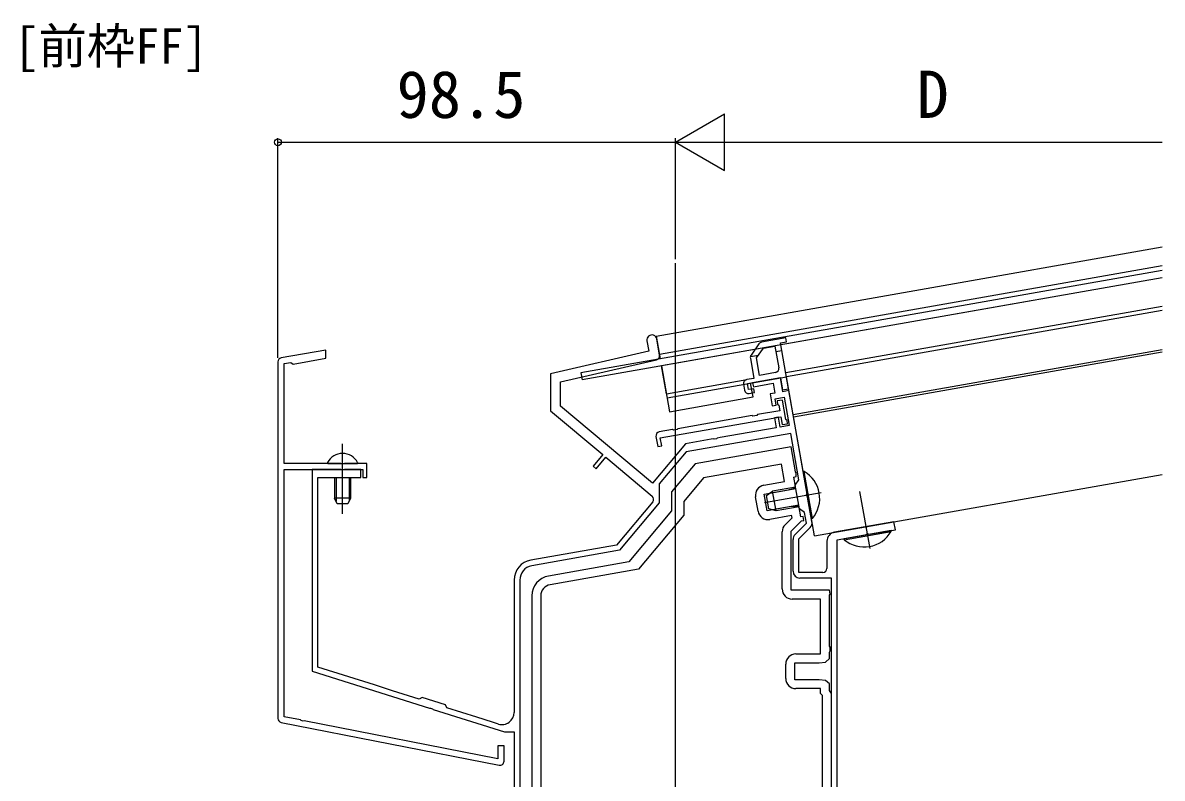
# Model space of a CAD drawing. Units: millimetres, scale not verified. Extents: x -700 to 700, y -1044 to 1037.
# Drawn here: x -258.2 to 24.1, y -588.3 to -401.1 of the extents above; entities that cross this region are included whole.
import ezdxf
from ezdxf.enums import TextEntityAlignment as Align

# ---------------------------------------------------------------- set-up
doc = ezdxf.new("R2010")
doc.units = ezdxf.units.MM
doc.header["$LTSCALE"] = 6
for name, color, linetype in [('0-2_USER1', 3, 'Continuous'), ('0-3_YKK_11', 7, 'Continuous'), ('0-4_YKK_12', 2, 'Continuous'), ('0-5_YKK_13', 4, 'Continuous'), ('0-6_YKK_D', 6, 'Continuous')]:
    doc.layers.add(name, color=color, linetype=linetype)
doc.styles.add('ＭＳ ゴシック', font='')
doc.styles.get('ＭＳ ゴシック').set_extended_font_data('MS Gothic')

msp = doc.modelspace()

# ---------------------------------------------------------------- linework, layer by layer
at = {"layer": '0-3_YKK_11'}
for p, q in [((-100.452, -483.432), (-101.147, -479.491)), ((-195, -485.13), (-195, -573.468)), ((-76.061, -522.133), (-76.686, -518.588)), ((-70.1, -541.391), (-70.1, -527.233)), ((-67.4, -536.991), (-67.4, -529.101)), ((-59, -529.584), (-59, -536.291)), ((-136.5, -539.18), (-136.5, -571.996)), ((-132.1, -543.107), (-132.1, -622.541)), ((-129.9, -543.107), (-129.9, -607.491)), ((-69.2, -563.591), (-69.2, -559.991)), ((-194.193, -574.449), (-140.193, -585.056))]:
    msp.add_line(p, q, dxfattribs=at)
for points in [[(-139, -584.075), (-139, -580.291), (-140.5, -580.291), (-140.5, -583.467), (-188.55, -574.029), (-188.753, -574.111), (-189.293, -574.005), (-189.45, -573.852), (-193.5, -573.057), (-193.5, -511.791), (-174, -511.791), (-174, -513.791), (-173, -513.791), (-173, -510.291), (-178.542, -510.291), (-178.725, -510.411), (-179.275, -510.411), (-179.458, -510.291), (-193.5, -510.291), (-193.5, -485.549), (-191.785, -485.247), (-191.206, -485.652), (-183.182, -484.238), (-183.182, -482.207), (-194.174, -484.145)], [(-103.609, -479.925), (-103.161, -482.464), (-127.5, -488.083), (-127.5, -497.237), (-114.554, -508.1), (-116.961, -510.969), (-116.195, -511.612), (-113.788, -508.743), (-102.297, -518.385)], [(-62.718, -524.67), (-63.787, -518.606), (-63.937, -518.447), (-64.032, -517.905), (-63.946, -517.704), (-68.433, -492.255), (-69.911, -492.515), (-70.518, -489.068), (-77.412, -490.284), (-77.238, -491.269), (-72.314, -490.4), (-71.88, -492.862), (-73.062, -493.071), (-72.541, -496.025), (-71.556, -495.852), (-71.834, -494.276), (-69.569, -493.876), (-68.336, -500.869), (-70.601, -501.268), (-71.035, -498.806), (-72.02, -498.98), (-71.586, -501.442), (-85.466, -503.889), (-86.202, -504.019), (-86.362, -504.169), (-86.904, -504.264), (-87.105, -504.178), (-87.699, -504.283), (-94.008, -505.395), (-102.222, -515.184), (-125, -496.072), (-125, -490.072), (-101.212, -484.58)], [(-100.284, -503.963), (-70.444, -498.702), (-70.097, -500.671), (-68.817, -500.446), (-68.899, -499.652), (-69.204, -499.404), (-70.056, -494.572), (-71.336, -494.797), (-71.254, -495.591), (-70.949, -495.839), (-70.705, -497.225), (-76.249, -498.202), (-76.413, -498.376), (-77.356, -498.542), (-77.57, -498.435), (-95.945, -501.675), (-96.109, -501.849), (-97.052, -502.015), (-97.266, -501.908), (-100.545, -502.486)], [(-66.902, -527.899), (-64.069, -525.067), (-64.533, -522.436), (-65.808, -521.544), (-66.849, -515.635), (-65.957, -514.36), (-67.989, -502.838), (-93.863, -507.401), (-100.531, -515.347), (-100.531, -520.014), (-110.428, -531.809), (-132.125, -535.634)], [(-101.356, -503.645), (-100.922, -506.107), (-99.937, -505.933), (-100.284, -503.963)], [(-66.822, -512.338), (-67.908, -506.175), (-91.642, -510.36), (-97.5, -517.341), (-97.5, -522.041), (-108.106, -534.681), (-127.968, -538.183)], [(-74.658, -515.692), (-69.537, -514.789), (-70.301, -510.455), (-89.62, -513.862), (-94.5, -519.677), (-94.5, -523.133), (-105.71, -536.492), (-127.586, -540.35)], [(-140.402, -574.857), (-141.892, -574.387), (-145.718, -573.181), (-153.146, -570.839), (-153.537, -570.087), (-159.26, -568.282), (-160.012, -568.674), (-166.606, -566.595), (-171.12, -565.172), (-185.1, -560.764), (-185.1, -513.791), (-174.5, -513.791), (-174.5, -511.791), (-178.542, -511.791), (-178.725, -511.911), (-179.275, -511.911), (-179.458, -511.791), (-186.5, -511.791), (-186.5, -561.791), (-157.437, -570.954), (-157.226, -570.895), (-156.702, -571.06), (-156.563, -571.23), (-138.926, -576.791), (-136.5, -576.791), (-136.5, -631.791)], [(-57.9, -594.291), (-57.9, -567.291), (-58.213, -566.827), (-58.4, -566.549), (-58.4, -564.927), (-59.4, -564.088), (-60.9, -563.891), (-67, -563.891), (-67, -559.691), (-60.9, -559.691), (-59.4, -559.493), (-58.4, -558.654), (-58.4, -557.032), (-58.213, -556.754), (-58.213, -555.827), (-58.4, -555.549), (-58.4, -542.932), (-58.213, -542.654), (-58.4, -541.691), (-67.9, -541.691), (-67.9, -527.108), (-65.29, -524.499), (-64.696, -524.394), (-64.869, -523.409), (-65.46, -523.513), (-65.871, -521.182), (-66.324, -520.921), (-67.835, -520.987), (-73.842, -522.046), (-74.572, -517.91), (-68.564, -516.851), (-67.121, -516.396), (-66.786, -515.996), (-67.197, -513.665), (-66.606, -513.561), (-66.589, -512.58), (-66.822, -512.338)], [(-102.174, -519.794), (-111.173, -530.518), (-132.368, -534.256)], [(-69.368, -525.465), (-67.653, -523.75), (-67.748, -523.206), (-73.165, -524.161)], [(-56.5, -599.898), (-56.5, -529.244), (-49.397, -527.992), (-49.237, -527.842), (-48.696, -527.746), (-48.494, -527.833), (-42.052, -526.697), (-42.399, -524.727), (-57.099, -527.319)], [(-60, -537.291), (-66, -537.291), (-66, -528.977), (-63.19, -526.167)], [(-85.6, -620.591), (-85.6, -622.391), (-78.5, -622.391), (-77.1, -623.791), (-75, -623.791), (-74.5, -623.291), (-68.5, -623.291), (-68, -623.791), (-58.5, -623.791), (-58.5, -595.291), (-57.9, -594.691), (-57.9, -538.691), (-65.7, -538.691)], [(-135.1, -539.18), (-135.1, -623.791), (-125, -623.791), (-124.5, -623.291), (-118.5, -623.291), (-118, -623.791), (-115.9, -623.791), (-114.5, -622.391), (-107.4, -622.391), (-107.4, -620.591)], [(-66.7, -557.491), (-60.6, -557.491), (-60.6, -543.891), (-67.6, -543.891)], [(-66.676, -592.091), (-60.1, -592.091), (-60.1, -567.791), (-60.6, -567.291), (-60.6, -566.091), (-66.7, -566.091)]]:
    msp.add_lwpolyline(points, dxfattribs=at)
for centre, radius, start, end in [((-102.378, -479.708), 1.25, 10, 190.00002), ((-194, -485.13), 1, 100.00001, 179.99999), ((-101.437, -483.605), 1, 283, 9.99997), ((-100.371, -503.471), 1, 100.00001, 189.99999), ((-74.224, -518.154), 2.5, 100.00001, 189.99999), ((-102.94, -519.151), 1, 320.00002, 50), ((-73.599, -521.699), 2.5, 190.00001, 279.99999), ((-64.392, -524.965), 1.7, 315.00003, 10.00003), ((-67.6, -527.233), 2.5, 135.00001, 180), ((-56.7, -529.584), 2.3, 100.00002, 179.99999), ((-65.7, -529.101), 1.7, 135.00001, 180.00001), ((-131.5, -539.18), 5, 100.00001, 179.99999), ((-131.5, -539.18), 3.6, 100.00001, 179.99999), ((-60, -536.291), 1, 270.00001, 359.99999), ((-127.1, -543.107), 5, 100.00001, 179.99999), ((-65.7, -536.991), 1.7, 180.00001, 269.99999), ((-127.1, -543.107), 2.8, 100.00002, 179.99999), ((-67.6, -541.391), 2.5, 180.00001, 269.99999), ((-66.7, -559.991), 2.5, 90.00001, 179.99999), ((-66.7, -563.591), 2.5, 180.00001, 269.99999), ((-139.5, -571.996), 3, 252.5, 0.00001), ((-194, -573.468), 1, 180.00001, 258.88696), ((-140, -584.075), 1, 258.88699, 360)]:
    msp.add_arc(centre, radius, start, end, dxfattribs=at)
at = {"layer": '0-4_YKK_12'}
for p, q in [((-101.277, -478.753), (24.051, -456.654)), ((-100.496, -483.184), (24.051, -461.224)), ((-96.5, -721.791), (-96.5, -460.7)), ((24.051, -472.393), (-69.041, -488.808)), ((-101.277, -478.753), (-100.287, -484.366)), ((-67.39, -498.172), (24.051, -482.048)), ((-67.296, -498.705), (24.051, -482.598)), ((-99.975, -486.139), (-97.978, -497.464)), ((-98.585, -494.017), (-69.041, -488.808)), ((-77.297, -493.817), (-77.905, -490.371)), ((-62.095, -528.2), (-69.041, -488.808)), ((-97.978, -497.464), (-77.297, -493.817)), ((-179, -522.791), (-179, -505.398)), ((-62.095, -528.2), (24.051, -513.01)), ((-60.42, -517.547), (-74.512, -520.032)), ((-48.338, -531.359), (-50.823, -517.266))]:
    msp.add_line(p, q, dxfattribs=at)
at = {"layer": '0-5_YKK_13'}
for p, q in [((24.051, -462.442), (-119.983, -487.839)), ((24.051, -464.27), (-99.975, -486.139)), ((-8.388, -469.989), (-119.671, -489.612)), ((24.051, -471.378), (-69.215, -487.823)), ((-75.853, -480.66), (-77.811, -483.456)), ((-71.908, -481.19), (-70.953, -486.606)), ((-70.17, -482.407), (-71.647, -482.667)), ((-77.96, -483.78), (-75.959, -483.427)), ((-119.983, -487.839), (-119.671, -489.612)), ((-98.759, -493.032), (-99.975, -486.139)), ((-98.759, -493.032), (-78.866, -489.525)), ((-79.677, -490.683), (-79.417, -492.16)), ((-182.596, -510.291), (-175.404, -510.291)), ((-64.647, -512.302), (-64.891, -512.345)), ((-64.891, -512.345), (-62.842, -523.965)), ((-62.598, -523.922), (-64.647, -512.302)), ((-181, -513.791), (-181, -518.891)), ((-180.621, -513.791), (-180.621, -519.649)), ((-177.379, -513.791), (-177.379, -519.649)), ((-177, -513.791), (-177, -518.891)), ((-66.687, -516.554), (-73.306, -517.721)), ((-66.763, -516.127), (-72.475, -517.134)), ((-177, -518.891), (-181, -518.891)), ((-180.3, -520.291), (-181, -518.891)), ((-177, -518.891), (-177.7, -520.291)), ((-74.01, -518.217), (-72.475, -517.134)), ((-73.419, -521.566), (-74.01, -518.217)), ((-71.606, -522.058), (-72.475, -517.134)), ((-177.7, -520.291), (-180.3, -520.291)), ((-71.606, -522.058), (-73.419, -521.566)), ((-65.97, -520.625), (-72.588, -521.792)), ((-65.894, -521.051), (-71.606, -522.058)), ((-62.598, -523.922), (-62.842, -523.965)), ((-43.135, -526.888), (-54.756, -528.937)), ((-54.713, -529.181), (-43.092, -527.132)), ((-43.092, -527.132), (-43.135, -526.888)), ((-54.713, -529.181), (-54.756, -528.937))]:
    msp.add_line(p, q, dxfattribs=at)
for points in [[(-68.52, -491.762), (-70.517, -480.437), (-69.04, -480.176), (-69.214, -479.192), (-75.207, -480.248)], [(-71.764, -487.765), (-75.703, -488.459), (-76.463, -484.147), (-74.743, -481.69), (-71.908, -481.19)], [(-77.976, -484.204), (-77.093, -489.212), (-78.866, -489.525)], [(-78.258, -492.972), (-76.978, -492.746), (-77.152, -491.761), (-78.432, -491.987), (-78.692, -490.51), (-70.518, -489.068), (-69.998, -492.023), (-68.52, -491.762)]]:
    msp.add_lwpolyline(points, dxfattribs=at)
for centre, radius, start, end in [((-75.033, -481.233), 1, 99.99998, 144.99997), ((-76.992, -484.03), 1, 144.99997, 190.00002), ((-71.937, -486.78), 1, 280, 9.99998), ((-78.692, -490.51), 1, 99.99998, 190.00002), ((-78.432, -491.987), 1, 190.00002, 280), ((-179, -511.991), 4.2, 27.28096, 152.71904), ((-182.596, -510.136), 0.154, 152.71904, 270), ((-175.404, -510.136), 0.154, 270, 27.28096), ((-68.495, -518.971), 7.7, 319.98312, 60.01688), ((-49.762, -523.284), 7.7, 229.98312, 330.01688)]:
    msp.add_arc(centre, radius, start, end, dxfattribs=at)
at = {"layer": '0-6_YKK_D'}
for p, q in [((-96.5, -430.7), (-84.376, -423.7)), ((-84.376, -437.7), (-84.376, -423.7)), ((-195, -484.13), (-195, -429.7)), ((-195, -430.7), (-96.5, -430.7)), ((-96.5, -459.7), (-96.5, -429.7)), ((-96.5, -459.7), (-96.5, -429.7)), ((-96.5, -430.7), (-84.376, -437.7)), ((-96.5, -430.7), (-72.251, -430.7)), ((-82.5, -430.7), (24.051, -430.7))]:
    msp.add_line(p, q, dxfattribs=at)
msp.add_circle((-195, -430.7), 0.85, dxfattribs=at)

# ---------------------------------------------------------------- texts
at = {"layer": '0-2_USER1', "style": 'ＭＳ ゴシック'}
msp.add_text('[前枠FF]', height=8.798, dxfattribs=at).set_placement((-260.364, -413.882), align=Align.BOTTOM_LEFT)
at = {"layer": '0-6_YKK_D', "style": 'ＭＳ ゴシック'}
for s, p in [('98.5', (-165.614, -428.2)), ('D', (-36.816, -428.2))]:
    msp.add_text(s, height=11.73, dxfattribs=at).set_placement(p, align=Align.BOTTOM_LEFT)

doc.saveas('drawing.dxf')
